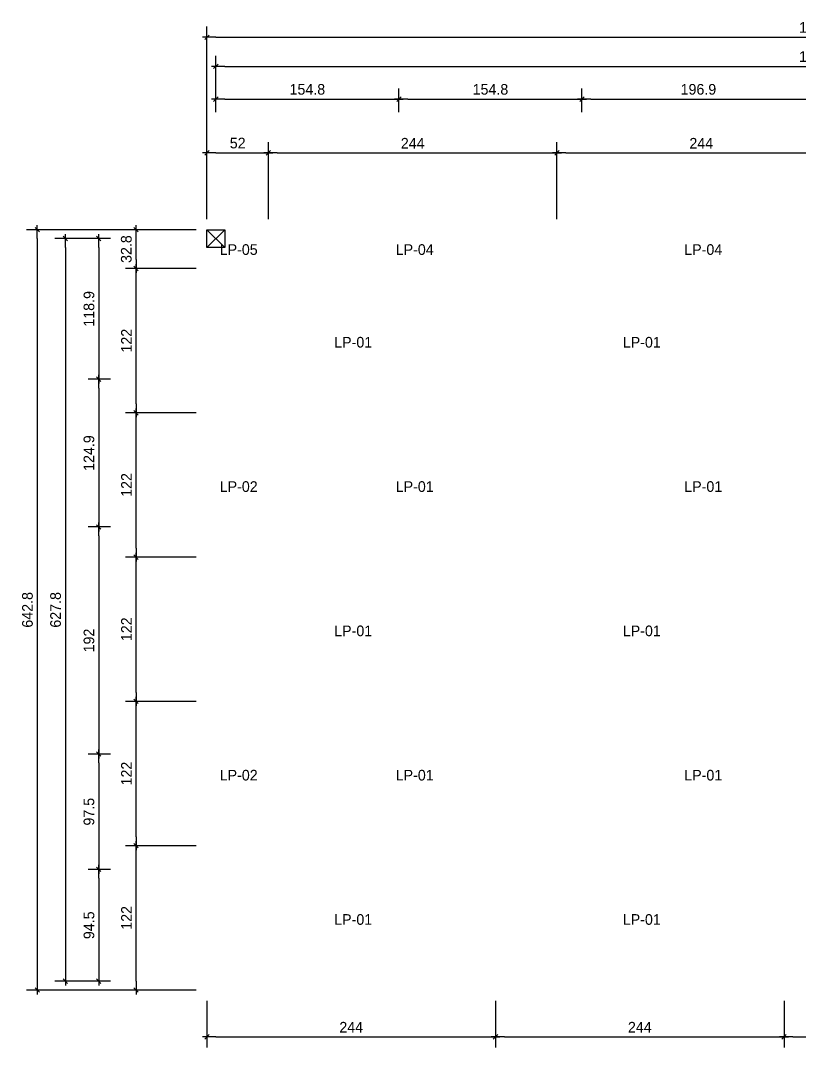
# Model space of a CAD drawing. Header units: millimetres. Extents: x 19442 to 19711, y 4351 to 4752.
# Drawn here: x 19442.46 to 19449.04, y 4515.31 to 4523.99 of the extents above; entities that cross this region are included whole.
import ezdxf

# ---------------------------------------------------------------- set-up
doc = ezdxf.new("R2010")
doc.units = ezdxf.units.MM
doc.layers.add('0 @ 0.5', color=7, linetype='Continuous')
doc.layers.add('TEXTO @ 0.5', color=2, linetype='Continuous')
doc.styles.add('century gothic', font='GOTHIC.TTF')
doc.dimstyles.new('ANOTATIVE CM SMCONSTRUCCIONES', dxfattribs={"dimscale": 0, "dimtxt": 0.18, "dimasz": 0.15, "dimexe": 0.18, "dimexo": 0.18, "dimgap": 0.07, "dimtad": 1, "dimdec": 1, "dimlfac": 100, "dimdsep": 46, "dimtxsty": 'century gothic', "dimblk1": 'FLECHA1', "dimblk2": 'FLECHA1', "dimsah": 1, "dimcen": 0.18, "dimdle": 0.075, "dimclrd": 1, "dimclre": 1, "dimclrt": 2, "dimaunit": 1, "dimadec": 0, "dimazin": 2, "dimtfac": 0.75, "dimtdec": 1, "dimtix": 1, "dimtmove": 2, "dimatfit": 3, "dimfxl": 0.09, "dimtvp": 1.5, "dimtfill": 1, "dimtolj": 1, "dimtzin": 0, "dimarcsym": 0})

# ---------------------------------------------------------------- blocks, each defined once
blk = doc.blocks.new('FLECHA1')
at = {"color": 1}
blk.add_line((-1, 0), (0.5, 0), dxfattribs=at)
at = {"color": 4}
blk.add_line((-0.25, -0.25), (0.25, 0.25), dxfattribs=at)
blk = doc.blocks.new('*D393')
at = {"color": 1, "lineweight": -2, "transparency": 16777216}
for p, q in [((19444.108, 4523.2156), (19444.108, 4523.4145)), ((19445.6561, 4523.2156), (19445.6561, 4523.4145)), ((19444.183, 4523.3245), (19445.5811, 4523.3245))]:
    blk.add_line(p, q, dxfattribs=at)
at = {"layer": 'Defpoints', "color": 0, "transparency": 16777216}
for p in [(19445.6561, 4523.3245), (19444.108, 4523.1256), (19445.6561, 4523.1256)]:
    blk.add_point(p, dxfattribs=at)
at = {"color": 1, "lineweight": -2, "transparency": 16777216, "xscale": 0.075, "yscale": 0.075, "zscale": 0.075, "rotation": 180}
blk.add_blockref('FLECHA1', (19444.108, 4523.3245), dxfattribs=at)
at = {"color": 1, "lineweight": -2, "transparency": 16777216, "xscale": 0.075, "yscale": 0.075, "zscale": 0.075}
blk.add_blockref('FLECHA1', (19445.6561, 4523.3245), dxfattribs=at)
at = {"color": 2, "transparency": 16777216, "insert": (19444.8821, 4523.4068), "char_height": 0.09, "attachment_point": 5, "style": 'century gothic', "bg_fill": 3, "box_fill_scale": 1.1, "bg_fill_color": 256, "bg_fill_true_color": 13158600, "bg_fill_transparency": 0}
blk.add_mtext('\\A1;154.8', dxfattribs=at)
blk = doc.blocks.new('*D394')
at = {"color": 1, "lineweight": -2, "transparency": 16777216}
for p, q in [((19445.6561, 4523.2156), (19445.6561, 4523.4145)), ((19447.2042, 4523.2156), (19447.2042, 4523.4145)), ((19445.7311, 4523.3245), (19447.1292, 4523.3245))]:
    blk.add_line(p, q, dxfattribs=at)
at = {"layer": 'Defpoints', "color": 0, "transparency": 16777216}
for p in [(19447.2042, 4523.3245), (19445.6561, 4523.1256), (19447.2042, 4523.1256)]:
    blk.add_point(p, dxfattribs=at)
at = {"color": 1, "lineweight": -2, "transparency": 16777216, "xscale": 0.075, "yscale": 0.075, "zscale": 0.075, "rotation": 180}
blk.add_blockref('FLECHA1', (19445.6561, 4523.3245), dxfattribs=at)
at = {"color": 1, "lineweight": -2, "transparency": 16777216, "xscale": 0.075, "yscale": 0.075, "zscale": 0.075}
blk.add_blockref('FLECHA1', (19447.2042, 4523.3245), dxfattribs=at)
at = {"color": 2, "transparency": 16777216, "insert": (19446.4302, 4523.4068), "char_height": 0.09, "attachment_point": 5, "style": 'century gothic', "bg_fill": 3, "box_fill_scale": 1.1, "bg_fill_color": 256, "bg_fill_true_color": 13158600, "bg_fill_transparency": 0}
blk.add_mtext('\\A1;154.8', dxfattribs=at)
blk = doc.blocks.new('*D395')
at = {"color": 1, "lineweight": -2, "transparency": 16777216}
for p, q in [((19447.2042, 4523.33), (19447.2042, 4523.4145)), ((19449.173, 4523.3197), (19449.173, 4523.4145)), ((19447.2792, 4523.3245), (19449.098, 4523.3245))]:
    blk.add_line(p, q, dxfattribs=at)
at = {"layer": 'Defpoints', "color": 0, "transparency": 16777216}
for p in [(19449.173, 4523.3245), (19447.2042, 4523.24), (19449.173, 4523.2297)]:
    blk.add_point(p, dxfattribs=at)
at = {"color": 1, "lineweight": -2, "transparency": 16777216, "xscale": 0.075, "yscale": 0.075, "zscale": 0.075, "rotation": 180}
blk.add_blockref('FLECHA1', (19447.2042, 4523.3245), dxfattribs=at)
at = {"color": 1, "lineweight": -2, "transparency": 16777216, "xscale": 0.075, "yscale": 0.075, "zscale": 0.075}
blk.add_blockref('FLECHA1', (19449.173, 4523.3245), dxfattribs=at)
at = {"color": 2, "transparency": 16777216, "insert": (19448.1886, 4523.4068), "char_height": 0.09, "attachment_point": 5, "style": 'century gothic', "bg_fill": 3, "box_fill_scale": 1.1, "bg_fill_color": 256, "bg_fill_true_color": 13158600, "bg_fill_transparency": 0}
blk.add_mtext('\\A1;196.9', dxfattribs=at)
blk = doc.blocks.new('*D399')
at = {"color": 1, "lineweight": -2, "transparency": 16777216}
for p, q in [((19444.108, 4523.33), (19444.108, 4523.6913)), ((19454.2379, 4523.2156), (19454.2379, 4523.6913)), ((19444.183, 4523.6013), (19454.1629, 4523.6013))]:
    blk.add_line(p, q, dxfattribs=at)
at = {"layer": 'Defpoints', "color": 0, "transparency": 16777216}
for p in [(19454.2379, 4523.6013), (19444.108, 4523.24), (19454.2379, 4523.1256)]:
    blk.add_point(p, dxfattribs=at)
at = {"color": 1, "lineweight": -2, "transparency": 16777216, "xscale": 0.075, "yscale": 0.075, "zscale": 0.075, "rotation": 180}
blk.add_blockref('FLECHA1', (19444.108, 4523.6013), dxfattribs=at)
at = {"color": 1, "lineweight": -2, "transparency": 16777216, "xscale": 0.075, "yscale": 0.075, "zscale": 0.075}
blk.add_blockref('FLECHA1', (19454.2379, 4523.6013), dxfattribs=at)
at = {"color": 2, "transparency": 16777216, "insert": (19449.173, 4523.6835), "char_height": 0.09, "attachment_point": 5, "style": 'century gothic', "bg_fill": 3, "box_fill_scale": 1.1, "bg_fill_color": 256, "bg_fill_true_color": 13158600, "bg_fill_transparency": 0}
blk.add_mtext('\\A1;1013', dxfattribs=at)
blk = doc.blocks.new('*D400')
at = {"color": 1, "lineweight": -2, "transparency": 16777216}
for p, q in [((19443.2163, 4522.1459), (19443.0282, 4522.1459)), ((19443.1182, 4522.0709), (19443.1182, 4521.0317)), ((19443.2163, 4520.9567), (19443.0282, 4520.9567))]:
    blk.add_line(p, q, dxfattribs=at)
at = {"layer": 'Defpoints', "color": 0, "transparency": 16777216}
for p in [(19443.3063, 4522.1459), (19443.1182, 4520.9567), (19443.3063, 4520.9567)]:
    blk.add_point(p, dxfattribs=at)
at = {"color": 1, "lineweight": -2, "transparency": 16777216, "xscale": 0.075, "yscale": 0.075, "zscale": 0.075}
for p, rotation in [((19443.1182, 4522.1459), 90), ((19443.1182, 4520.9567), 270)]:
    blk.add_blockref('FLECHA1', p, dxfattribs=dict(at, rotation=rotation))
at = {"color": 2, "transparency": 16777216, "insert": (19443.0359, 4521.5513), "char_height": 0.09, "attachment_point": 5, "rotation": 90, "style": 'century gothic', "bg_fill": 3, "box_fill_scale": 1.1, "bg_fill_color": 256, "bg_fill_true_color": 13158600, "bg_fill_transparency": 0}
blk.add_mtext('\\A1;118.9', dxfattribs=at)
blk = doc.blocks.new('*D401')
at = {"color": 1, "lineweight": -2, "transparency": 16777216}
for p, q in [((19443.2163, 4520.9567), (19443.0282, 4520.9567)), ((19443.1182, 4520.8817), (19443.1182, 4519.7825)), ((19443.2163, 4519.7075), (19443.0282, 4519.7075))]:
    blk.add_line(p, q, dxfattribs=at)
at = {"layer": 'Defpoints', "color": 0, "transparency": 16777216}
for p in [(19443.3063, 4520.9567), (19443.1182, 4519.7075), (19443.3063, 4519.7075)]:
    blk.add_point(p, dxfattribs=at)
at = {"color": 1, "lineweight": -2, "transparency": 16777216, "xscale": 0.075, "yscale": 0.075, "zscale": 0.075}
for p, rotation in [((19443.1182, 4520.9567), 90), ((19443.1182, 4519.7075), 270)]:
    blk.add_blockref('FLECHA1', p, dxfattribs=dict(at, rotation=rotation))
at = {"color": 2, "transparency": 16777216, "insert": (19443.0359, 4520.3321), "char_height": 0.09, "attachment_point": 5, "rotation": 90, "style": 'century gothic', "bg_fill": 3, "box_fill_scale": 1.1, "bg_fill_color": 256, "bg_fill_true_color": 13158600, "bg_fill_transparency": 0}
blk.add_mtext('\\A1;124.9', dxfattribs=at)
blk = doc.blocks.new('*D402')
at = {"color": 1, "lineweight": -2, "transparency": 16777216}
for p, q in [((19443.2163, 4519.7075), (19443.0282, 4519.7075)), ((19443.1182, 4519.6325), (19443.1182, 4517.8625)), ((19443.2163, 4517.7875), (19443.0282, 4517.7875))]:
    blk.add_line(p, q, dxfattribs=at)
at = {"layer": 'Defpoints', "color": 0, "transparency": 16777216}
for p in [(19443.3063, 4519.7075), (19443.1182, 4517.7875), (19443.3063, 4517.7875)]:
    blk.add_point(p, dxfattribs=at)
at = {"color": 1, "lineweight": -2, "transparency": 16777216, "xscale": 0.075, "yscale": 0.075, "zscale": 0.075}
for p, rotation in [((19443.1182, 4519.7075), 90), ((19443.1182, 4517.7875), 270)]:
    blk.add_blockref('FLECHA1', p, dxfattribs=dict(at, rotation=rotation))
at = {"color": 2, "transparency": 16777216, "insert": (19443.0359, 4518.7475), "char_height": 0.09, "attachment_point": 5, "rotation": 90, "style": 'century gothic', "bg_fill": 3, "box_fill_scale": 1.1, "bg_fill_color": 256, "bg_fill_true_color": 13158600, "bg_fill_transparency": 0}
blk.add_mtext('\\A1;192', dxfattribs=at)
blk = doc.blocks.new('*D403')
at = {"color": 1, "lineweight": -2, "transparency": 16777216}
for p, q in [((19443.2163, 4522.1459), (19442.7458, 4522.1459)), ((19442.8358, 4522.0709), (19442.8358, 4515.9425)), ((19443.2163, 4515.8675), (19442.7458, 4515.8675))]:
    blk.add_line(p, q, dxfattribs=at)
at = {"layer": 'Defpoints', "color": 0, "transparency": 16777216}
for p in [(19443.3063, 4522.1459), (19442.8358, 4515.8675), (19443.3063, 4515.8675)]:
    blk.add_point(p, dxfattribs=at)
at = {"color": 1, "lineweight": -2, "transparency": 16777216, "xscale": 0.075, "yscale": 0.075, "zscale": 0.075}
for p, rotation in [((19442.8358, 4522.1459), 90), ((19442.8358, 4515.8675), 270)]:
    blk.add_blockref('FLECHA1', p, dxfattribs=dict(at, rotation=rotation))
at = {"color": 2, "transparency": 16777216, "insert": (19442.7535, 4519.0067), "char_height": 0.09, "attachment_point": 5, "rotation": 90, "style": 'century gothic', "bg_fill": 3, "box_fill_scale": 1.1, "bg_fill_color": 256, "bg_fill_true_color": 13158600, "bg_fill_transparency": 0}
blk.add_mtext('\\A1;627.8', dxfattribs=at)
blk = doc.blocks.new('*D414')
at = {"color": 1, "lineweight": -2, "transparency": 16777216}
for p, q in [((19445.6561, 4523.2156), (19445.6561, 4523.4145)), ((19447.2042, 4523.2156), (19447.2042, 4523.4145)), ((19445.7311, 4523.3245), (19447.1292, 4523.3245))]:
    blk.add_line(p, q, dxfattribs=at)
at = {"layer": 'Defpoints', "color": 0, "transparency": 16777216}
for p in [(19447.2042, 4523.3245), (19445.6561, 4523.1256), (19447.2042, 4523.1256)]:
    blk.add_point(p, dxfattribs=at)
at = {"color": 1, "lineweight": -2, "transparency": 16777216, "xscale": 0.075, "yscale": 0.075, "zscale": 0.075, "rotation": 180}
blk.add_blockref('FLECHA1', (19445.6561, 4523.3245), dxfattribs=at)
at = {"color": 1, "lineweight": -2, "transparency": 16777216, "xscale": 0.075, "yscale": 0.075, "zscale": 0.075}
blk.add_blockref('FLECHA1', (19447.2042, 4523.3245), dxfattribs=at)
at = {"color": 2, "transparency": 16777216, "insert": (19446.4302, 4523.4068), "char_height": 0.09, "attachment_point": 5, "style": 'century gothic', "bg_fill": 3, "box_fill_scale": 1.1, "bg_fill_color": 256, "bg_fill_true_color": 13158600, "bg_fill_transparency": 0}
blk.add_mtext('\\A1;154.8', dxfattribs=at)
blk = doc.blocks.new('*D415')
at = {"color": 1, "lineweight": -2, "transparency": 16777216}
for p, q in [((19447.2042, 4523.2156), (19447.2042, 4523.4145)), ((19449.173, 4523.2156), (19449.173, 4523.4145)), ((19447.2792, 4523.3245), (19449.098, 4523.3245))]:
    blk.add_line(p, q, dxfattribs=at)
at = {"layer": 'Defpoints', "color": 0, "transparency": 16777216}
for p in [(19449.173, 4523.3245), (19447.2042, 4523.1256), (19449.173, 4523.1256)]:
    blk.add_point(p, dxfattribs=at)
at = {"color": 1, "lineweight": -2, "transparency": 16777216, "xscale": 0.075, "yscale": 0.075, "zscale": 0.075, "rotation": 180}
blk.add_blockref('FLECHA1', (19447.2042, 4523.3245), dxfattribs=at)
at = {"color": 1, "lineweight": -2, "transparency": 16777216, "xscale": 0.075, "yscale": 0.075, "zscale": 0.075}
blk.add_blockref('FLECHA1', (19449.173, 4523.3245), dxfattribs=at)
at = {"color": 2, "transparency": 16777216, "insert": (19448.1886, 4523.4068), "char_height": 0.09, "attachment_point": 5, "style": 'century gothic', "bg_fill": 3, "box_fill_scale": 1.1, "bg_fill_color": 256, "bg_fill_true_color": 13158600, "bg_fill_transparency": 0}
blk.add_mtext('\\A1;196.9', dxfattribs=at)
blk = doc.blocks.new('*D419')
at = {"color": 1, "lineweight": -2, "transparency": 16777216}
for p, q in [((19443.2163, 4517.7875), (19443.0282, 4517.7875)), ((19443.1182, 4517.7125), (19443.1182, 4516.8875)), ((19443.2163, 4516.8125), (19443.0282, 4516.8125))]:
    blk.add_line(p, q, dxfattribs=at)
at = {"layer": 'Defpoints', "color": 0, "transparency": 16777216}
for p in [(19443.3063, 4517.7875), (19443.1182, 4516.8125), (19443.3063, 4516.8125)]:
    blk.add_point(p, dxfattribs=at)
at = {"color": 1, "lineweight": -2, "transparency": 16777216, "xscale": 0.075, "yscale": 0.075, "zscale": 0.075}
for p, rotation in [((19443.1182, 4517.7875), 90), ((19443.1182, 4516.8125), 270)]:
    blk.add_blockref('FLECHA1', p, dxfattribs=dict(at, rotation=rotation))
at = {"color": 2, "transparency": 16777216, "insert": (19443.0359, 4517.3), "char_height": 0.09, "attachment_point": 5, "rotation": 90, "style": 'century gothic', "bg_fill": 3, "box_fill_scale": 1.1, "bg_fill_color": 256, "bg_fill_true_color": 13158600, "bg_fill_transparency": 0}
blk.add_mtext('\\A1;97.5', dxfattribs=at)
blk = doc.blocks.new('*D420')
at = {"color": 1, "lineweight": -2, "transparency": 16777216}
for p, q in [((19443.2163, 4516.8125), (19443.0282, 4516.8125)), ((19443.1182, 4516.7375), (19443.1182, 4515.9425)), ((19443.2163, 4515.8675), (19443.0282, 4515.8675))]:
    blk.add_line(p, q, dxfattribs=at)
at = {"layer": 'Defpoints', "color": 0, "transparency": 16777216}
for p in [(19443.3063, 4516.8125), (19443.1182, 4515.8675), (19443.3063, 4515.8675)]:
    blk.add_point(p, dxfattribs=at)
at = {"color": 1, "lineweight": -2, "transparency": 16777216, "xscale": 0.075, "yscale": 0.075, "zscale": 0.075}
for p, rotation in [((19443.1182, 4516.8125), 90), ((19443.1182, 4515.8675), 270)]:
    blk.add_blockref('FLECHA1', p, dxfattribs=dict(at, rotation=rotation))
at = {"color": 2, "transparency": 16777216, "insert": (19443.0359, 4516.34), "char_height": 0.09, "attachment_point": 5, "rotation": 90, "style": 'century gothic', "bg_fill": 3, "box_fill_scale": 1.1, "bg_fill_color": 256, "bg_fill_true_color": 13158600, "bg_fill_transparency": 0}
blk.add_mtext('\\A1;94.5', dxfattribs=at)
blk = doc.blocks.new('*D424')
at = {"color": 1, "lineweight": -2, "transparency": 16777216}
for p, q in [((19443.943, 4517.0125), (19443.3437, 4517.0125)), ((19443.4337, 4515.8675), (19443.4337, 4516.9375)), ((19443.943, 4515.7925), (19443.3437, 4515.7925))]:
    blk.add_line(p, q, dxfattribs=at)
at = {"layer": 'Defpoints', "color": 0, "transparency": 16777216}
for p in [(19443.4337, 4517.0125), (19444.033, 4517.0125), (19444.033, 4515.7925)]:
    blk.add_point(p, dxfattribs=at)
at = {"color": 1, "lineweight": -2, "transparency": 16777216, "xscale": 0.075, "yscale": 0.075, "zscale": 0.075}
for p, rotation in [((19443.4337, 4517.0125), 90), ((19443.4337, 4515.7925), 270)]:
    blk.add_blockref('FLECHA1', p, dxfattribs=dict(at, rotation=rotation))
at = {"color": 2, "transparency": 16777216, "insert": (19443.3526, 4516.4025), "char_height": 0.09, "attachment_point": 5, "rotation": 90, "style": 'century gothic', "bg_fill": 3, "box_fill_scale": 1.1, "bg_fill_color": 256, "bg_fill_true_color": 13158600, "bg_fill_transparency": 0}
blk.add_mtext('\\A1;122', dxfattribs=at)
blk = doc.blocks.new('*D425')
at = {"color": 1, "lineweight": -2, "transparency": 16777216}
for p, q in [((19443.943, 4518.2325), (19443.3437, 4518.2325)), ((19443.4337, 4517.0875), (19443.4337, 4518.1575)), ((19443.943, 4517.0125), (19443.3437, 4517.0125))]:
    blk.add_line(p, q, dxfattribs=at)
at = {"layer": 'Defpoints', "color": 0, "transparency": 16777216}
for p in [(19443.4337, 4518.2325), (19444.033, 4518.2325), (19444.033, 4517.0125)]:
    blk.add_point(p, dxfattribs=at)
at = {"color": 1, "lineweight": -2, "transparency": 16777216, "xscale": 0.075, "yscale": 0.075, "zscale": 0.075}
for p, rotation in [((19443.4337, 4518.2325), 90), ((19443.4337, 4517.0125), 270)]:
    blk.add_blockref('FLECHA1', p, dxfattribs=dict(at, rotation=rotation))
at = {"color": 2, "transparency": 16777216, "insert": (19443.3526, 4517.6225), "char_height": 0.09, "attachment_point": 5, "rotation": 90, "style": 'century gothic', "bg_fill": 3, "box_fill_scale": 1.1, "bg_fill_color": 256, "bg_fill_true_color": 13158600, "bg_fill_transparency": 0}
blk.add_mtext('\\A1;122', dxfattribs=at)
blk = doc.blocks.new('*D426')
at = {"color": 1, "lineweight": -2, "transparency": 16777216}
for p, q in [((19443.943, 4519.4525), (19443.3437, 4519.4525)), ((19443.4337, 4518.3075), (19443.4337, 4519.3775)), ((19443.943, 4518.2325), (19443.3437, 4518.2325))]:
    blk.add_line(p, q, dxfattribs=at)
at = {"layer": 'Defpoints', "color": 0, "transparency": 16777216}
for p in [(19443.4337, 4519.4525), (19444.033, 4519.4525), (19444.033, 4518.2325)]:
    blk.add_point(p, dxfattribs=at)
at = {"color": 1, "lineweight": -2, "transparency": 16777216, "xscale": 0.075, "yscale": 0.075, "zscale": 0.075}
for p, rotation in [((19443.4337, 4519.4525), 90), ((19443.4337, 4518.2325), 270)]:
    blk.add_blockref('FLECHA1', p, dxfattribs=dict(at, rotation=rotation))
at = {"color": 2, "transparency": 16777216, "insert": (19443.3526, 4518.8425), "char_height": 0.09, "attachment_point": 5, "rotation": 90, "style": 'century gothic', "bg_fill": 3, "box_fill_scale": 1.1, "bg_fill_color": 256, "bg_fill_true_color": 13158600, "bg_fill_transparency": 0}
blk.add_mtext('\\A1;122', dxfattribs=at)
blk = doc.blocks.new('*D427')
at = {"color": 1, "lineweight": -2, "transparency": 16777216}
for p, q in [((19443.943, 4520.6725), (19443.3437, 4520.6725)), ((19443.4337, 4519.5275), (19443.4337, 4520.5975)), ((19443.943, 4519.4525), (19443.3437, 4519.4525))]:
    blk.add_line(p, q, dxfattribs=at)
at = {"layer": 'Defpoints', "color": 0, "transparency": 16777216}
for p in [(19443.4337, 4520.6725), (19444.033, 4520.6725), (19444.033, 4519.4525)]:
    blk.add_point(p, dxfattribs=at)
at = {"color": 1, "lineweight": -2, "transparency": 16777216, "xscale": 0.075, "yscale": 0.075, "zscale": 0.075}
for p, rotation in [((19443.4337, 4520.6725), 90), ((19443.4337, 4519.4525), 270)]:
    blk.add_blockref('FLECHA1', p, dxfattribs=dict(at, rotation=rotation))
at = {"color": 2, "transparency": 16777216, "insert": (19443.3526, 4520.0625), "char_height": 0.09, "attachment_point": 5, "rotation": 90, "style": 'century gothic', "bg_fill": 3, "box_fill_scale": 1.1, "bg_fill_color": 256, "bg_fill_true_color": 13158600, "bg_fill_transparency": 0}
blk.add_mtext('\\A1;122', dxfattribs=at)
blk = doc.blocks.new('*D428')
at = {"color": 1, "lineweight": -2, "transparency": 16777216}
for p, q in [((19443.943, 4521.8925), (19443.3437, 4521.8925)), ((19443.4337, 4520.7475), (19443.4337, 4521.8175)), ((19443.943, 4520.6725), (19443.3437, 4520.6725))]:
    blk.add_line(p, q, dxfattribs=at)
at = {"layer": 'Defpoints', "color": 0, "transparency": 16777216}
for p in [(19443.4337, 4521.8925), (19444.033, 4521.8925), (19444.033, 4520.6725)]:
    blk.add_point(p, dxfattribs=at)
at = {"color": 1, "lineweight": -2, "transparency": 16777216, "xscale": 0.075, "yscale": 0.075, "zscale": 0.075}
for p, rotation in [((19443.4337, 4521.8925), 90), ((19443.4337, 4520.6725), 270)]:
    blk.add_blockref('FLECHA1', p, dxfattribs=dict(at, rotation=rotation))
at = {"color": 2, "transparency": 16777216, "insert": (19443.3526, 4521.2825), "char_height": 0.09, "attachment_point": 5, "rotation": 90, "style": 'century gothic', "bg_fill": 3, "box_fill_scale": 1.1, "bg_fill_color": 256, "bg_fill_true_color": 13158600, "bg_fill_transparency": 0}
blk.add_mtext('\\A1;122', dxfattribs=at)
blk = doc.blocks.new('*D429')
at = {"color": 1, "lineweight": -2, "transparency": 16777216}
for p, q in [((19443.943, 4522.2209), (19443.3437, 4522.2209)), ((19443.4337, 4521.9675), (19443.4337, 4522.1459)), ((19443.943, 4521.8925), (19443.3437, 4521.8925))]:
    blk.add_line(p, q, dxfattribs=at)
at = {"layer": 'Defpoints', "color": 0, "transparency": 16777216}
for p in [(19444.033, 4522.2209), (19444.033, 4521.8925)]:
    blk.add_point(p, dxfattribs=at)
at = {"color": 1, "lineweight": -2, "transparency": 16777216, "xscale": 0.075, "yscale": 0.075, "zscale": 0.075}
for p, rotation in [((19443.4337, 4522.2209), 90), ((19443.4337, 4521.8925), 270)]:
    blk.add_blockref('FLECHA1', p, dxfattribs=dict(at, rotation=rotation))
at = {"color": 2, "transparency": 16777216, "insert": (19443.3515, 4522.0567), "char_height": 0.09, "attachment_point": 5, "rotation": 90, "style": 'century gothic', "bg_fill": 3, "box_fill_scale": 1.1, "bg_fill_color": 256, "bg_fill_true_color": 13158600, "bg_fill_transparency": 0}
blk.add_mtext('\\A1;32.8', dxfattribs=at)
at = {"layer": 'Defpoints', "color": 0, "transparency": 16777216}
blk.add_point((19443.4337, 4522.2209), dxfattribs=at)
blk = doc.blocks.new('*D430')
at = {"color": 1, "lineweight": -2, "transparency": 16777216}
for p, q in [((19444.033, 4522.3109), (19444.033, 4522.9603)), ((19444.5529, 4522.3109), (19444.5529, 4522.9603)), ((19444.108, 4522.8703), (19444.4779, 4522.8703))]:
    blk.add_line(p, q, dxfattribs=at)
at = {"layer": 'Defpoints', "color": 0, "transparency": 16777216}
for p in [(19444.5529, 4522.8703), (19444.033, 4522.2209), (19444.5529, 4522.2209)]:
    blk.add_point(p, dxfattribs=at)
at = {"color": 1, "lineweight": -2, "transparency": 16777216, "xscale": 0.075, "yscale": 0.075, "zscale": 0.075, "rotation": 180}
blk.add_blockref('FLECHA1', (19444.033, 4522.8703), dxfattribs=at)
at = {"color": 1, "lineweight": -2, "transparency": 16777216, "xscale": 0.075, "yscale": 0.075, "zscale": 0.075}
blk.add_blockref('FLECHA1', (19444.5529, 4522.8703), dxfattribs=at)
at = {"color": 2, "transparency": 16777216, "insert": (19444.293, 4522.9525), "char_height": 0.09, "attachment_point": 5, "style": 'century gothic', "bg_fill": 3, "box_fill_scale": 1.1, "bg_fill_color": 256, "bg_fill_true_color": 13158600, "bg_fill_transparency": 0}
blk.add_mtext('\\A1;52', dxfattribs=at)
blk = doc.blocks.new('*D431')
at = {"color": 1, "lineweight": -2, "transparency": 16777216}
for p, q in [((19444.5529, 4522.3109), (19444.5529, 4522.9603)), ((19446.9929, 4522.3109), (19446.9929, 4522.9603)), ((19444.6279, 4522.8703), (19446.9179, 4522.8703))]:
    blk.add_line(p, q, dxfattribs=at)
at = {"layer": 'Defpoints', "color": 0, "transparency": 16777216}
for p in [(19446.9929, 4522.8703), (19444.5529, 4522.2209), (19446.9929, 4522.2209)]:
    blk.add_point(p, dxfattribs=at)
at = {"color": 1, "lineweight": -2, "transparency": 16777216, "xscale": 0.075, "yscale": 0.075, "zscale": 0.075, "rotation": 180}
blk.add_blockref('FLECHA1', (19444.5529, 4522.8703), dxfattribs=at)
at = {"color": 1, "lineweight": -2, "transparency": 16777216, "xscale": 0.075, "yscale": 0.075, "zscale": 0.075}
blk.add_blockref('FLECHA1', (19446.9929, 4522.8703), dxfattribs=at)
at = {"color": 2, "transparency": 16777216, "insert": (19445.7729, 4522.9514), "char_height": 0.09, "attachment_point": 5, "style": 'century gothic', "bg_fill": 3, "box_fill_scale": 1.1, "bg_fill_color": 256, "bg_fill_true_color": 13158600, "bg_fill_transparency": 0}
blk.add_mtext('\\A1;244', dxfattribs=at)
blk = doc.blocks.new('*D432')
at = {"color": 1, "lineweight": -2, "transparency": 16777216}
for p, q in [((19446.9929, 4522.3109), (19446.9929, 4522.9603)), ((19449.4329, 4522.3109), (19449.4329, 4522.9603)), ((19447.0679, 4522.8703), (19449.3579, 4522.8703))]:
    blk.add_line(p, q, dxfattribs=at)
at = {"layer": 'Defpoints', "color": 0, "transparency": 16777216}
for p in [(19449.4329, 4522.8703), (19446.9929, 4522.2209), (19449.4329, 4522.2209)]:
    blk.add_point(p, dxfattribs=at)
at = {"color": 1, "lineweight": -2, "transparency": 16777216, "xscale": 0.075, "yscale": 0.075, "zscale": 0.075, "rotation": 180}
blk.add_blockref('FLECHA1', (19446.9929, 4522.8703), dxfattribs=at)
at = {"color": 1, "lineweight": -2, "transparency": 16777216, "xscale": 0.075, "yscale": 0.075, "zscale": 0.075}
blk.add_blockref('FLECHA1', (19449.4329, 4522.8703), dxfattribs=at)
at = {"color": 2, "transparency": 16777216, "insert": (19448.2129, 4522.9514), "char_height": 0.09, "attachment_point": 5, "style": 'century gothic', "bg_fill": 3, "box_fill_scale": 1.1, "bg_fill_color": 256, "bg_fill_true_color": 13158600, "bg_fill_transparency": 0}
blk.add_mtext('\\A1;244', dxfattribs=at)
blk = doc.blocks.new('*D434')
at = {"color": 1, "lineweight": -2, "transparency": 16777216}
for p, q in [((19444.033, 4515.7025), (19444.033, 4515.307)), ((19446.473, 4515.7025), (19446.473, 4515.307)), ((19444.108, 4515.397), (19446.398, 4515.397))]:
    blk.add_line(p, q, dxfattribs=at)
at = {"layer": 'Defpoints', "color": 0, "transparency": 16777216}
for p in [(19444.033, 4515.7925), (19446.473, 4515.7925), (19446.473, 4515.397)]:
    blk.add_point(p, dxfattribs=at)
at = {"color": 1, "lineweight": -2, "transparency": 16777216, "xscale": 0.075, "yscale": 0.075, "zscale": 0.075, "rotation": 180}
blk.add_blockref('FLECHA1', (19444.033, 4515.397), dxfattribs=at)
at = {"color": 1, "lineweight": -2, "transparency": 16777216, "xscale": 0.075, "yscale": 0.075, "zscale": 0.075}
blk.add_blockref('FLECHA1', (19446.473, 4515.397), dxfattribs=at)
at = {"color": 2, "transparency": 16777216, "insert": (19445.253, 4515.4781), "char_height": 0.09, "attachment_point": 5, "style": 'century gothic', "bg_fill": 3, "box_fill_scale": 1.1, "bg_fill_color": 256, "bg_fill_true_color": 13158600, "bg_fill_transparency": 0}
blk.add_mtext('\\A1;244', dxfattribs=at)
blk = doc.blocks.new('*D435')
at = {"color": 1, "lineweight": -2, "transparency": 16777216}
for p, q in [((19446.473, 4515.7025), (19446.473, 4515.307)), ((19448.913, 4515.7025), (19448.913, 4515.307)), ((19446.548, 4515.397), (19448.838, 4515.397))]:
    blk.add_line(p, q, dxfattribs=at)
at = {"layer": 'Defpoints', "color": 0, "transparency": 16777216}
for p in [(19446.473, 4515.7925), (19448.913, 4515.7925), (19448.913, 4515.397)]:
    blk.add_point(p, dxfattribs=at)
at = {"color": 1, "lineweight": -2, "transparency": 16777216, "xscale": 0.075, "yscale": 0.075, "zscale": 0.075, "rotation": 180}
blk.add_blockref('FLECHA1', (19446.473, 4515.397), dxfattribs=at)
at = {"color": 1, "lineweight": -2, "transparency": 16777216, "xscale": 0.075, "yscale": 0.075, "zscale": 0.075}
blk.add_blockref('FLECHA1', (19448.913, 4515.397), dxfattribs=at)
at = {"color": 2, "transparency": 16777216, "insert": (19447.693, 4515.4781), "char_height": 0.09, "attachment_point": 5, "style": 'century gothic', "bg_fill": 3, "box_fill_scale": 1.1, "bg_fill_color": 256, "bg_fill_true_color": 13158600, "bg_fill_transparency": 0}
blk.add_mtext('\\A1;244', dxfattribs=at)
blk = doc.blocks.new('*D436')
at = {"color": 1, "lineweight": -2, "transparency": 16777216}
for p, q in [((19448.913, 4515.7025), (19448.913, 4515.307)), ((19451.353, 4515.7025), (19451.353, 4515.307)), ((19448.988, 4515.397), (19451.278, 4515.397))]:
    blk.add_line(p, q, dxfattribs=at)
at = {"layer": 'Defpoints', "color": 0, "transparency": 16777216}
for p in [(19448.913, 4515.7925), (19451.353, 4515.7925), (19451.353, 4515.397)]:
    blk.add_point(p, dxfattribs=at)
at = {"color": 1, "lineweight": -2, "transparency": 16777216, "xscale": 0.075, "yscale": 0.075, "zscale": 0.075, "rotation": 180}
blk.add_blockref('FLECHA1', (19448.913, 4515.397), dxfattribs=at)
at = {"color": 1, "lineweight": -2, "transparency": 16777216, "xscale": 0.075, "yscale": 0.075, "zscale": 0.075}
blk.add_blockref('FLECHA1', (19451.353, 4515.397), dxfattribs=at)
at = {"color": 2, "transparency": 16777216, "insert": (19450.133, 4515.4781), "char_height": 0.09, "attachment_point": 5, "style": 'century gothic', "bg_fill": 3, "box_fill_scale": 1.1, "bg_fill_color": 256, "bg_fill_true_color": 13158600, "bg_fill_transparency": 0}
blk.add_mtext('\\A1;244', dxfattribs=at)
blk = doc.blocks.new('*D698')
at = {"color": 1, "lineweight": -2, "transparency": 16777216}
for p, q in [((19444.033, 4522.3109), (19444.033, 4523.9376)), ((19454.3129, 4522.3515), (19454.3129, 4523.9376)), ((19444.108, 4523.8476), (19454.2379, 4523.8476))]:
    blk.add_line(p, q, dxfattribs=at)
at = {"layer": 'Defpoints', "color": 0, "transparency": 16777216}
for p in [(19454.3129, 4523.8476), (19454.3129, 4522.2615), (19444.033, 4522.2209)]:
    blk.add_point(p, dxfattribs=at)
at = {"color": 1, "lineweight": -2, "transparency": 16777216, "xscale": 0.075, "yscale": 0.075, "zscale": 0.075, "rotation": 180}
blk.add_blockref('FLECHA1', (19444.033, 4523.8476), dxfattribs=at)
at = {"color": 1, "lineweight": -2, "transparency": 16777216, "xscale": 0.075, "yscale": 0.075, "zscale": 0.075}
blk.add_blockref('FLECHA1', (19454.3129, 4523.8476), dxfattribs=at)
at = {"color": 2, "transparency": 16777216, "insert": (19449.173, 4523.9299), "char_height": 0.09, "attachment_point": 5, "style": 'century gothic', "bg_fill": 3, "box_fill_scale": 1.1, "bg_fill_color": 256, "bg_fill_true_color": 13158600, "bg_fill_transparency": 0}
blk.add_mtext('\\A1;1028', dxfattribs=at)
blk = doc.blocks.new('*D699')
at = {"color": 1, "lineweight": -2, "transparency": 16777216}
for p, q in [((19443.943, 4522.2209), (19442.5083, 4522.2209)), ((19442.5983, 4522.1459), (19442.5983, 4515.8675)), ((19443.943, 4515.7925), (19442.5083, 4515.7925))]:
    blk.add_line(p, q, dxfattribs=at)
at = {"layer": 'Defpoints', "color": 0, "transparency": 16777216}
for p in [(19444.033, 4522.2209), (19442.5983, 4515.7925), (19444.033, 4515.7925)]:
    blk.add_point(p, dxfattribs=at)
at = {"color": 1, "lineweight": -2, "transparency": 16777216, "xscale": 0.075, "yscale": 0.075, "zscale": 0.075}
for p, rotation in [((19442.5983, 4522.2209), 90), ((19442.5983, 4515.7925), 270)]:
    blk.add_blockref('FLECHA1', p, dxfattribs=dict(at, rotation=rotation))
at = {"color": 2, "transparency": 16777216, "insert": (19442.516, 4519.0067), "char_height": 0.09, "attachment_point": 5, "rotation": 90, "style": 'century gothic', "bg_fill": 3, "box_fill_scale": 1.1, "bg_fill_color": 256, "bg_fill_true_color": 13158600, "bg_fill_transparency": 0}
blk.add_mtext('\\A1;642.8', dxfattribs=at)

msp = doc.modelspace()

# ---------------------------------------------------------------- linework, layer by layer
at = {"color": 250}
for p, q in [((19444.033, 4522.2209), (19444.183, 4522.0709)), ((19444.033, 4522.0709), (19444.183, 4522.2209))]:
    msp.add_line(p, q, dxfattribs=at)
msp.add_lwpolyline([(19444.033, 4522.2209), (19444.183, 4522.2209), (19444.183, 4522.0709), (19444.033, 4522.0709)], close=True, dxfattribs=at)

# ---------------------------------------------------------------- texts
at = {"layer": 'TEXTO @ 0.5', "color": 2, "char_height": 0.09, "width": 0.238534, "attachment_point": 1, "style": 'century gothic'}
for s, insert in [('LP-05', (19444.1409, 4522.0977)), ('LP-04 ', (19445.629, 4522.0977)), ('LP-04', (19448.069, 4522.0977)), ('LP-01 ', (19445.1091, 4521.314)), ('LP-01 ', (19447.5491, 4521.314)), ('LP-02', (19444.1409, 4520.094)), ('LP-01 ', (19445.629, 4520.094)), ('LP-01 ', (19448.069, 4520.094)), ('LP-01 ', (19445.1091, 4518.874)), ('LP-01 ', (19447.5491, 4518.874)), ('LP-02', (19444.1409, 4517.654)), ('LP-01 ', (19445.629, 4517.654)), ('LP-01 ', (19448.069, 4517.654)), ('LP-01 ', (19445.1091, 4516.434)), ('LP-01 ', (19447.5491, 4516.434))]:
    msp.add_mtext(s, dxfattribs=dict(at, insert=insert))

# ---------------------------------------------------------------- dimensions: what is measured, and where the dimension line sits
at = {"layer": '0 @ 0.5'}
dim = msp.add_linear_dim(base=(19445.6561, 4523.3245), p1=(19444.108, 4523.1256), p2=(19445.6561, 4523.1256), dimstyle='ANOTATIVE CM SMCONSTRUCCIONES', override={"dimscale": 0.5, "dimtix": 1, "dimtofl": 1, "dimtmove": 2, "dimatfit": 3}, dxfattribs=at)
dim.commit()
dim.dimension.update_dxf_attribs({"geometry": '*D393', "text_midpoint": (19444.8821, 4523.4068)})
dim = msp.add_linear_dim(base=(19443.1182, 4520.9567), p1=(19443.3063, 4522.1459), p2=(19443.3063, 4520.9567), angle=90, dimstyle='ANOTATIVE CM SMCONSTRUCCIONES', override={"dimscale": 0.5, "dimtix": 1, "dimtofl": 1, "dimtmove": 2, "dimatfit": 3}, dxfattribs=at)
dim.commit()
dim.dimension.update_dxf_attribs({"geometry": '*D400', "text_midpoint": (19443.0359, 4521.5513)})

# ---------------------------------------------------------------- next in the draw order: dimensions: what is measured, and where the dimension line sits
dim = msp.add_linear_dim(base=(19447.2042, 4523.3245), p1=(19445.6561, 4523.1256), p2=(19447.2042, 4523.1256), dimstyle='ANOTATIVE CM SMCONSTRUCCIONES', override={"dimscale": 0.5, "dimtix": 1, "dimtofl": 1, "dimtmove": 2, "dimatfit": 3}, dxfattribs=at)
dim.commit()
dim.dimension.update_dxf_attribs({"geometry": '*D394', "text_midpoint": (19446.4302, 4523.4068)})
dim = msp.add_linear_dim(base=(19443.1182, 4519.7075), p1=(19443.3063, 4520.9567), p2=(19443.3063, 4519.7075), angle=90, dimstyle='ANOTATIVE CM SMCONSTRUCCIONES', override={"dimscale": 0.5, "dimtix": 1, "dimtofl": 1, "dimtmove": 2, "dimatfit": 3}, dxfattribs=at)
dim.commit()
dim.dimension.update_dxf_attribs({"geometry": '*D401', "text_midpoint": (19443.0359, 4520.3321)})

# ---------------------------------------------------------------- next in the draw order: dimensions: what is measured, and where the dimension line sits
dim = msp.add_linear_dim(base=(19449.173, 4523.3245), p1=(19447.2042, 4523.24), p2=(19449.173, 4523.2297), dimstyle='ANOTATIVE CM SMCONSTRUCCIONES', override={"dimscale": 0.5, "dimtix": 1, "dimtofl": 1, "dimtmove": 2, "dimatfit": 3}, dxfattribs=at)
dim.commit()
dim.dimension.update_dxf_attribs({"geometry": '*D395', "text_midpoint": (19448.1886, 4523.4068)})
dim = msp.add_linear_dim(base=(19443.1182, 4517.7875), p1=(19443.3063, 4519.7075), p2=(19443.3063, 4517.7875), angle=90, dimstyle='ANOTATIVE CM SMCONSTRUCCIONES', override={"dimscale": 0.5, "dimtix": 1, "dimtofl": 1, "dimtmove": 2, "dimatfit": 3}, dxfattribs=at)
dim.commit()
dim.dimension.update_dxf_attribs({"geometry": '*D402', "text_midpoint": (19443.0359, 4518.7475)})

# ---------------------------------------------------------------- next in the draw order: dimensions: what is measured, and where the dimension line sits
dim = msp.add_linear_dim(base=(19454.2379, 4523.6013), p1=(19444.108, 4523.24), p2=(19454.2379, 4523.1256), dimstyle='ANOTATIVE CM SMCONSTRUCCIONES', override={"dimscale": 0.5, "dimtix": 1, "dimtofl": 1, "dimtmove": 2, "dimatfit": 3}, dxfattribs=at)
dim.commit()
dim.dimension.update_dxf_attribs({"geometry": '*D399', "text_midpoint": (19449.173, 4523.6835)})
dim = msp.add_linear_dim(base=(19442.8358, 4515.8675), p1=(19443.3063, 4522.1459), p2=(19443.3063, 4515.8675), angle=90, dimstyle='ANOTATIVE CM SMCONSTRUCCIONES', override={"dimscale": 0.5, "dimtix": 1, "dimtofl": 1, "dimtmove": 2, "dimatfit": 3}, dxfattribs=at)
dim.commit()
dim.dimension.update_dxf_attribs({"geometry": '*D403', "text_midpoint": (19442.7535, 4519.0067)})

# ---------------------------------------------------------------- next in the draw order: dimensions: what is measured, and where the dimension line sits
dim = msp.add_linear_dim(base=(19447.2042, 4523.3245), p1=(19445.6561, 4523.1256), p2=(19447.2042, 4523.1256), dimstyle='ANOTATIVE CM SMCONSTRUCCIONES', override={"dimscale": 0.5, "dimtix": 1, "dimtofl": 1, "dimtmove": 2, "dimatfit": 3}, dxfattribs=at)
dim.commit()
dim.dimension.update_dxf_attribs({"geometry": '*D414', "text_midpoint": (19446.4302, 4523.4068)})
dim = msp.add_linear_dim(base=(19443.1182, 4516.8125), p1=(19443.3063, 4517.7875), p2=(19443.3063, 4516.8125), angle=90, dimstyle='ANOTATIVE CM SMCONSTRUCCIONES', override={"dimscale": 0.5, "dimtix": 1, "dimtofl": 1, "dimtmove": 2, "dimatfit": 3}, dxfattribs=at)
dim.commit()
dim.dimension.update_dxf_attribs({"geometry": '*D419', "text_midpoint": (19443.0359, 4517.3)})

# ---------------------------------------------------------------- next in the draw order: dimensions: what is measured, and where the dimension line sits
dim = msp.add_linear_dim(base=(19449.173, 4523.3245), p1=(19447.2042, 4523.1256), p2=(19449.173, 4523.1256), dimstyle='ANOTATIVE CM SMCONSTRUCCIONES', override={"dimscale": 0.5, "dimtix": 1, "dimtofl": 1, "dimtmove": 2, "dimatfit": 3}, dxfattribs=at)
dim.commit()
dim.dimension.update_dxf_attribs({"geometry": '*D415', "text_midpoint": (19448.1886, 4523.4068)})
dim = msp.add_linear_dim(base=(19443.1182, 4515.8675), p1=(19443.3063, 4516.8125), p2=(19443.3063, 4515.8675), angle=90, dimstyle='ANOTATIVE CM SMCONSTRUCCIONES', override={"dimscale": 0.5, "dimtix": 1, "dimtofl": 1, "dimtmove": 2, "dimatfit": 3}, dxfattribs=at)
dim.commit()
dim.dimension.update_dxf_attribs({"geometry": '*D420', "text_midpoint": (19443.0359, 4516.34)})

# ---------------------------------------------------------------- next in the draw order: dimensions: what is measured, and where the dimension line sits
dim = msp.add_linear_dim(base=(19443.4337, 4517.0125), p1=(19444.033, 4515.7925), p2=(19444.033, 4517.0125), angle=90, dimstyle='ANOTATIVE CM SMCONSTRUCCIONES', override={"dimscale": 0.5, "dimtix": 1, "dimtofl": 1, "dimtmove": 2, "dimatfit": 3}, dxfattribs=at)
dim.commit()
dim.dimension.update_dxf_attribs({"geometry": '*D424', "text_midpoint": (19443.3526, 4516.4025)})

# ---------------------------------------------------------------- next in the draw order: dimensions: what is measured, and where the dimension line sits
dim = msp.add_linear_dim(base=(19443.4337, 4518.2325), p1=(19444.033, 4517.0125), p2=(19444.033, 4518.2325), angle=90, dimstyle='ANOTATIVE CM SMCONSTRUCCIONES', override={"dimscale": 0.5, "dimtix": 1, "dimtofl": 1, "dimtmove": 2, "dimatfit": 3}, dxfattribs=at)
dim.commit()
dim.dimension.update_dxf_attribs({"geometry": '*D425', "text_midpoint": (19443.3526, 4517.6225)})
dim = msp.add_linear_dim(base=(19446.473, 4515.397), p1=(19444.033, 4515.7925), p2=(19446.473, 4515.7925), dimstyle='ANOTATIVE CM SMCONSTRUCCIONES', override={"dimscale": 0.5, "dimtix": 1, "dimtofl": 1, "dimtmove": 2, "dimatfit": 3}, dxfattribs=at)
dim.commit()
dim.dimension.update_dxf_attribs({"geometry": '*D434', "text_midpoint": (19445.253, 4515.4781)})

# ---------------------------------------------------------------- next in the draw order: dimensions: what is measured, and where the dimension line sits
dim = msp.add_linear_dim(base=(19443.4337, 4519.4525), p1=(19444.033, 4518.2325), p2=(19444.033, 4519.4525), angle=90, dimstyle='ANOTATIVE CM SMCONSTRUCCIONES', override={"dimscale": 0.5, "dimtix": 1, "dimtofl": 1, "dimtmove": 2, "dimatfit": 3}, dxfattribs=at)
dim.commit()
dim.dimension.update_dxf_attribs({"geometry": '*D426', "text_midpoint": (19443.3526, 4518.8425)})
dim = msp.add_linear_dim(base=(19448.913, 4515.397), p1=(19446.473, 4515.7925), p2=(19448.913, 4515.7925), dimstyle='ANOTATIVE CM SMCONSTRUCCIONES', override={"dimscale": 0.5, "dimtix": 1, "dimtofl": 1, "dimtmove": 2, "dimatfit": 3}, dxfattribs=at)
dim.commit()
dim.dimension.update_dxf_attribs({"geometry": '*D435', "text_midpoint": (19447.693, 4515.4781)})

# ---------------------------------------------------------------- next in the draw order: dimensions: what is measured, and where the dimension line sits
dim = msp.add_linear_dim(base=(19443.4337, 4520.6725), p1=(19444.033, 4519.4525), p2=(19444.033, 4520.6725), angle=90, dimstyle='ANOTATIVE CM SMCONSTRUCCIONES', override={"dimscale": 0.5, "dimtix": 1, "dimtofl": 1, "dimtmove": 2, "dimatfit": 3}, dxfattribs=at)
dim.commit()
dim.dimension.update_dxf_attribs({"geometry": '*D427', "text_midpoint": (19443.3526, 4520.0625)})
dim = msp.add_linear_dim(base=(19451.353, 4515.397), p1=(19448.913, 4515.7925), p2=(19451.353, 4515.7925), dimstyle='ANOTATIVE CM SMCONSTRUCCIONES', override={"dimscale": 0.5, "dimtix": 1, "dimtofl": 1, "dimtmove": 2, "dimatfit": 3}, dxfattribs=at)
dim.commit()
dim.dimension.update_dxf_attribs({"geometry": '*D436', "text_midpoint": (19450.133, 4515.4781)})

# ---------------------------------------------------------------- next in the draw order: dimensions: what is measured, and where the dimension line sits
dim = msp.add_linear_dim(base=(19443.4337, 4521.8925), p1=(19444.033, 4520.6725), p2=(19444.033, 4521.8925), angle=90, dimstyle='ANOTATIVE CM SMCONSTRUCCIONES', override={"dimscale": 0.5, "dimtix": 1, "dimtofl": 1, "dimtmove": 2, "dimatfit": 3}, dxfattribs=at)
dim.commit()
dim.dimension.update_dxf_attribs({"geometry": '*D428', "text_midpoint": (19443.3526, 4521.2825)})

# ---------------------------------------------------------------- next in the draw order: dimensions: what is measured, and where the dimension line sits
dim = msp.add_linear_dim(base=(19443.4337, 4522.2209), p1=(19444.033, 4521.8925), p2=(19444.033, 4522.2209), angle=90, dimstyle='ANOTATIVE CM SMCONSTRUCCIONES', override={"dimscale": 0.5, "dimtix": 1, "dimtofl": 1, "dimtmove": 2, "dimatfit": 3}, dxfattribs=at)
dim.commit()
dim.dimension.update_dxf_attribs({"geometry": '*D429', "text_midpoint": (19443.3515, 4522.0567)})

# ---------------------------------------------------------------- next in the draw order: dimensions: what is measured, and where the dimension line sits
dim = msp.add_linear_dim(base=(19444.5529, 4522.8703), p1=(19444.033, 4522.2209), p2=(19444.5529, 4522.2209), dimstyle='ANOTATIVE CM SMCONSTRUCCIONES', override={"dimscale": 0.5, "dimtix": 1, "dimtofl": 1, "dimtmove": 2, "dimatfit": 3}, dxfattribs=at)
dim.commit()
dim.dimension.update_dxf_attribs({"geometry": '*D430', "text_midpoint": (19444.293, 4522.9525)})

# ---------------------------------------------------------------- next in the draw order: dimensions: what is measured, and where the dimension line sits
dim = msp.add_linear_dim(base=(19446.9929, 4522.8703), p1=(19444.5529, 4522.2209), p2=(19446.9929, 4522.2209), dimstyle='ANOTATIVE CM SMCONSTRUCCIONES', override={"dimscale": 0.5, "dimtix": 1, "dimtofl": 1, "dimtmove": 2, "dimatfit": 3}, dxfattribs=at)
dim.commit()
dim.dimension.update_dxf_attribs({"geometry": '*D431', "text_midpoint": (19445.7729, 4522.9514)})

# ---------------------------------------------------------------- next in the draw order: dimensions: what is measured, and where the dimension line sits
dim = msp.add_linear_dim(base=(19449.4329, 4522.8703), p1=(19446.9929, 4522.2209), p2=(19449.4329, 4522.2209), dimstyle='ANOTATIVE CM SMCONSTRUCCIONES', override={"dimscale": 0.5, "dimtix": 1, "dimtofl": 1, "dimtmove": 2, "dimatfit": 3}, dxfattribs=at)
dim.commit()
dim.dimension.update_dxf_attribs({"geometry": '*D432', "text_midpoint": (19448.2129, 4522.9514)})

# ---------------------------------------------------------------- next in the draw order: dimensions: what is measured, and where the dimension line sits
dim = msp.add_linear_dim(base=(19454.3129, 4523.8476), p1=(19444.033, 4522.2209), p2=(19454.3129, 4522.2615), dimstyle='ANOTATIVE CM SMCONSTRUCCIONES', override={"dimscale": 0.5, "dimtix": 1, "dimtofl": 1, "dimtmove": 2, "dimatfit": 3}, dxfattribs=at)
dim.commit()
dim.dimension.update_dxf_attribs({"geometry": '*D698', "text_midpoint": (19449.173, 4523.9299)})

# ---------------------------------------------------------------- next in the draw order: dimensions: what is measured, and where the dimension line sits
dim = msp.add_linear_dim(base=(19442.5983, 4515.7925), p1=(19444.033, 4522.2209), p2=(19444.033, 4515.7925), angle=90, dimstyle='ANOTATIVE CM SMCONSTRUCCIONES', override={"dimscale": 0.5, "dimtix": 1, "dimtofl": 1, "dimtmove": 2, "dimatfit": 3}, dxfattribs=at)
dim.commit()
dim.dimension.update_dxf_attribs({"geometry": '*D699', "text_midpoint": (19442.516, 4519.0067)})

doc.saveas('drawing.dxf')
